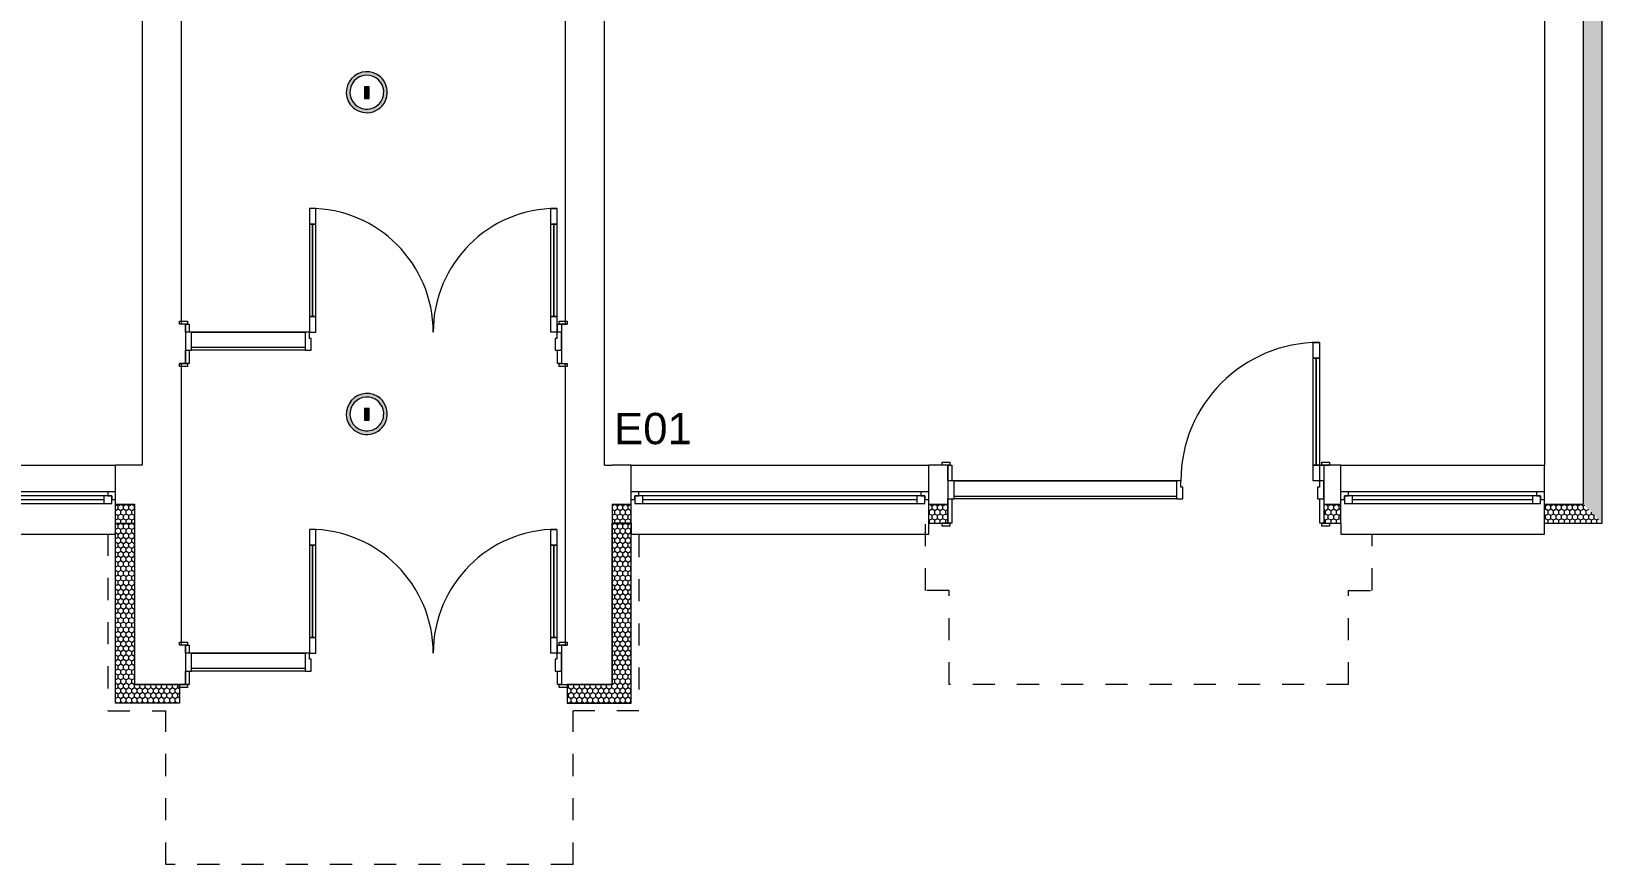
# Model space of a CAD drawing. Header units: millimetres. Extents: x 2791058 to 2855058, y -67651 to -26651.
# Drawn here: x 2827010 to 2837106, y -57723 to -52404 of the extents above; entities that cross this region are included whole.
import ezdxf

# ---------------------------------------------------------------- set-up
doc = ezdxf.new("R2010")
doc.units = ezdxf.units.MM
doc.header["$MEASUREMENT"] = 0
doc.linetypes.add('Dashed', pattern=[282.222223, 141.111112, -141.111112])
doc.layers.add('0_muret e jashtme', color=7, linetype='Continuous')
doc.layers.add('Exterior walls', color=7, linetype='Continuous')
for name, color, linetype, lineweight, true_color in [('0_muret e jashtme_Pen_No__82', 7, 'Continuous', 0, 0xaaaaaa), ('ARCHICAD Doors_Pen_No__82', 7, 'Continuous', 0, 0xaaaaaa), ('ARCHICAD Windows_Pen_No__82', 7, 'Continuous', 0, 0xaaaaaa), ('Shell - Roof_Pen_No__82', 7, 'Continuous', 0, 0xaaaaaa), ('Text blocks_Pen_No__82', 7, 'Continuous', 0, 0xaaaaaa)]:
    doc.layers.add(name, color=color, linetype=linetype, lineweight=lineweight, true_color=true_color)
doc.layers.add('Exterior walls_Pen_No__6', color=5, linetype='Continuous', lineweight=0)
doc.layers.add('Structural - Bearing_Pen_No__6', color=5, linetype='Continuous', lineweight=0)
doc.styles.add('GENERATED_STYLE_1', font='')
doc.styles.get('GENERATED_STYLE_1').set_extended_font_data('Arial')
pattern_1 = [(90, (2247653.822, -76424.967), (-34.6410162, 0), [20, -40]), (90, (2247636.502, -76394.967), (-34.6410162, 0), [20, -40]), (150, (2247653.822, -76404.967), (17.320508, 30), [20, -40]), (150, (2247619.18, -76404.967), (17.320508, 30), [20, -40]), (210, (2247653.822, -76424.967), (-17.320508, 30), [20, -40]), (210, (2247619.18, -76424.967), (-17.320508, 30), [20, -40])]

# ---------------------------------------------------------------- blocks, each defined once
blk = doc.blocks.new('Window 22')
at = {"layer": 'ARCHICAD Windows_Pen_No__82', "color": 253, "linetype": 'Continuous', "lineweight": 0, "true_color": 0xaaaaaa}
for p, q in [((-500, 150), (-500, 220)), ((-500, 220), (500, 220)), ((500, 220), (500, 150)), ((-500, 150), (-500, 30)), ((500, 150), (500, 30)), ((-500, 30), (-500, 0)), ((-500, 0), (-475, 0)), ((-500, 0), (-500, -50)), ((-500, 0), (-500, -50)), ((-475, 25), (-425, 25)), ((-475, -25), (-475, 25)), ((-475, 0), (-475, -25)), ((-425, 25), (425, 25)), ((-425, 25), (-425, -25)), ((-425, 25), (425, 25)), ((-425, 0), (425, 0)), ((425, -25), (425, 25)), ((425, 25), (475, 25)), ((475, 25), (475, -25)), ((475, -25), (475, 0)), ((475, 0), (500, 0)), ((500, 30), (500, 0)), ((500, 0), (500, -50)), ((500, 0), (500, -50)), ((-450, -50), (-500, -50)), ((-500, -50), (-500, -220)), ((-475, -25), (-450, -25)), ((-425, -25), (-475, -25)), ((-450, -25), (-450, -50)), ((450, -50), (-450, -50)), ((425, -25), (-425, -25)), ((475, -25), (425, -25)), ((450, -50), (450, -25)), ((450, -25), (475, -25)), ((500, -50), (450, -50)), ((500, -50), (500, -220)), ((-500, -220), (500, -220))]:
    blk.add_line(p, q, dxfattribs=at)
blk = doc.blocks.new('Wall_4', base_point=(2836666, -45073))
at = {"layer": '0_muret e jashtme_Pen_No__82', "linetype": 'Continuous', "lineweight": 0, "true_color": 0xaaaaaa}
h = blk.add_hatch(dxfattribs=at)
h.set_pattern_fill('Styrofoam_SM_Insulation', color=253, style=0, pattern_type=2)
h.set_pattern_definition(pattern_1)
h.paths.add_polyline_path([(2836916, -45073), (2836916, -49089), (2837036, -49089), (2837036, -45073)])
h = blk.add_hatch(dxfattribs=at)
h.set_pattern_fill('Styrofoam_SM_Insulation', color=253, style=0, pattern_type=2)
h.set_pattern_definition(pattern_1)
h.paths.add_polyline_path([(2836916, -50089), (2836916, -55423), (2837036, -55543), (2837036, -50089)])
at = {"layer": '0_muret e jashtme_Pen_No__82', "color": 253, "linetype": 'Continuous', "lineweight": 0, "true_color": 0xaaaaaa}
for p, q in [((2836916, -49089), (2836916, -45073)), ((2836836, -49089), (2836666, -49089)), ((2836886, -49089), (2836836, -49089)), ((2836916, -49089), (2836886, -49089)), ((2837036, -49089), (2836916, -49089)), ((2836836, -50089), (2836666, -50089)), ((2836886, -50089), (2836836, -50089)), ((2836916, -50089), (2836886, -50089)), ((2836916, -55423), (2836916, -50089)), ((2837036, -50089), (2836916, -50089))]:
    blk.add_line(p, q, dxfattribs=at)
at = {"layer": '0_muret e jashtme_Pen_No__82', "color": 253, "linetype": 'Continuous', "lineweight": 0, "true_color": 0xaaaaaa, "flags": 128}
for points in [[(2836666, -45073), (2836666, -49089)], [(2837036, -45073), (2836666, -45073)], [(2837036, -49089), (2837036, -45073)], [(2836666, -50089), (2836666, -50773)], [(2837036, -55543), (2837036, -50089)], [(2836666, -51023), (2836666, -55173)]]:
    blk.add_lwpolyline(points, dxfattribs=at)
at = {"layer": 'ARCHICAD Windows_Pen_No__82', "color": 253, "linetype": 'Continuous', "lineweight": 0, "true_color": 0xaaaaaa, "zscale": 1000, "rotation": 270}
blk.add_blockref('Window 22', (2836886, -49589), dxfattribs=at)
blk = doc.blocks.new('Wall_13', base_point=(2830416, -55173))
at = {"layer": '0_muret e jashtme_Pen_No__82', "color": 253, "linetype": 'Continuous', "lineweight": 0, "true_color": 0xaaaaaa}
blk.add_line((2830716, -55423), (2830716, -55543), dxfattribs=at)
at = {"layer": '0_muret e jashtme_Pen_No__82', "color": 253, "linetype": 'Continuous', "lineweight": 0, "true_color": 0xaaaaaa, "flags": 128}
for points in [[(2830416, -55173), (2830416, -56323)], [(2830666, -55173), (2830716, -55173)], [(2830716, -56323), (2830716, -55543)]]:
    blk.add_lwpolyline(points, dxfattribs=at)
blk = doc.blocks.new('Wall_14', base_point=(2827966, -55173))
at = {"layer": '0_muret e jashtme_Pen_No__82', "color": 253, "linetype": 'Continuous', "lineweight": 0, "true_color": 0xaaaaaa}
blk.add_line((2827666, -55423), (2827666, -55543), dxfattribs=at)
at = {"layer": '0_muret e jashtme_Pen_No__82', "color": 253, "linetype": 'Continuous', "lineweight": 0, "true_color": 0xaaaaaa, "flags": 128}
for points in [[(2827716, -55173), (2827666, -55173)], [(2827966, -56323), (2827966, -55173)], [(2827666, -55543), (2827666, -56573)], [(2827666, -56573), (2827966, -56573)]]:
    blk.add_lwpolyline(points, dxfattribs=at)
blk = doc.blocks.new('Window 22_4')
at = {"layer": 'ARCHICAD Windows_Pen_No__82', "color": 253, "linetype": 'Continuous', "lineweight": 0, "true_color": 0xaaaaaa}
for p, q in [((-950, 150), (-950, 220)), ((-950, 220), (950, 220)), ((950, 220), (950, 150)), ((-950, 150), (-950, 30)), ((950, 150), (950, 30)), ((-950, 30), (-950, 0)), ((-950, 0), (-925, 0)), ((-950, 0), (-950, -50)), ((-950, 0), (-950, -50)), ((-925, 25), (-875, 25)), ((-925, -25), (-925, 25)), ((-925, 0), (-925, -25)), ((-875, 25), (875, 25)), ((-875, 25), (-875, -25)), ((-875, 25), (875, 25)), ((-875, 0), (875, 0)), ((875, -25), (875, 25)), ((875, 25), (925, 25)), ((925, 25), (925, -25)), ((925, -25), (925, 0)), ((925, 0), (950, 0)), ((950, 30), (950, 0)), ((950, 0), (950, -50)), ((950, 0), (950, -50)), ((-900, -50), (-950, -50)), ((-950, -50), (-950, -220)), ((-925, -25), (-900, -25)), ((-875, -25), (-925, -25)), ((-900, -25), (-900, -50)), ((900, -50), (-900, -50)), ((875, -25), (-875, -25)), ((925, -25), (875, -25)), ((900, -50), (900, -25)), ((900, -25), (925, -25)), ((950, -50), (900, -50)), ((950, -50), (950, -220)), ((-950, -220), (950, -220))]:
    blk.add_line(p, q, dxfattribs=at)
blk = doc.blocks.new('Window 22_5')
at = {"layer": 'ARCHICAD Windows_Pen_No__82', "color": 253, "linetype": 'Continuous', "lineweight": 0, "true_color": 0xaaaaaa}
for p, q in [((-650, 150), (-650, 220)), ((-650, 220), (650, 220)), ((650, 220), (650, 150)), ((-650, 150), (-650, 30)), ((650, 150), (650, 30)), ((-650, 30), (-650, 0)), ((-650, 0), (-625, 0)), ((-650, 0), (-650, -50)), ((-650, 0), (-650, -50)), ((-625, 25), (-575, 25)), ((-625, -25), (-625, 25)), ((-625, 0), (-625, -25)), ((-575, 25), (575, 25)), ((-575, 25), (-575, -25)), ((-575, 25), (575, 25)), ((-575, 0), (575, 0)), ((575, -25), (575, 25)), ((575, 25), (625, 25)), ((625, 25), (625, -25)), ((625, -25), (625, 0)), ((625, 0), (650, 0)), ((650, 30), (650, 0)), ((650, 0), (650, -50)), ((650, 0), (650, -50)), ((-600, -50), (-650, -50)), ((-650, -50), (-650, -220)), ((-625, -25), (-600, -25)), ((-575, -25), (-625, -25)), ((-600, -25), (-600, -50)), ((600, -50), (-600, -50)), ((575, -25), (-575, -25)), ((625, -25), (575, -25)), ((600, -50), (600, -25)), ((600, -25), (625, -25)), ((650, -50), (600, -50)), ((650, -50), (650, -220)), ((-650, -220), (650, -220))]:
    blk.add_line(p, q, dxfattribs=at)
blk = doc.blocks.new('Door with Sidelight on Side 2 22')
at = {"layer": 'ARCHICAD Doors_Pen_No__82', "color": 253, "linetype": 'Continuous', "lineweight": 0, "true_color": 0xaaaaaa}
for p, q in [((1132, 784), (1132, 884)), ((1132, 884), (1172, 884)), ((1172, 884), (1172, 784)), ((1132, 784), (1152, 784)), ((1132, 100), (1132, 784)), ((1172, 784), (1132, 784)), ((1152, 784), (1172, 784)), ((1152, 100), (1152, 784)), ((1152, 784), (1152, 100)), ((1152, 784), (1152, 100)), ((1172, 784), (1172, 100)), ((-1237, 100), (-1237, 119)), ((-1237, 119), (-1187, 119)), ((-1187, 119), (-1187, 100)), ((1187, 119), (1237, 119)), ((1187, 100), (1187, 119)), ((1237, 119), (1237, 100)), ((-1187, 100), (-1237, 100)), ((-1200, 100), (-1237, 100)), ((-1200, 100), (-1237, 100)), ((-1200, 0), (-1200, 100)), ((-1200, 100), (-1175, 100)), ((-1200, 100), (-1200, 0)), ((-1200, 100), (-1200, 0)), ((-1200, 100), (-1200, 0)), ((-1175, 0), (-1200, 0)), ((-1160, 0), (-1200, 0)), ((-1200, 0), (-1200, -115)), ((-1200, 0), (-1200, -115)), ((-1200, 0), (-1200, -115)), ((-1175, 100), (-1175, 0)), ((-1160, 0), (260, 0)), ((-1160, -115), (-1160, 0)), ((-1160, -115), (-1160, 0)), ((260, 0), (-1160, 0)), ((260, 0), (260, -115)), ((288, 0), (260, 0)), ((260, 0), (260, -115)), ((288, -40), (288, 0)), ((1152, 100), (1132, 100)), ((1132, 0), (1132, 100)), ((1132, 100), (1172, 100)), ((1172, 0), (1132, 0)), ((1172, 100), (1152, 100)), ((1172, 100), (1172, 0)), ((1200, 0), (1172, 0)), ((1172, 0), (1172, -40)), ((1175, 0), (1175, 100)), ((1175, 100), (1200, 100)), ((1200, 0), (1175, 0)), ((1237, 100), (1187, 100)), ((1200, 100), (1200, 0)), ((1200, 100), (1200, 0)), ((1200, 100), (1200, 0)), ((1200, 100), (1200, 0)), ((1200, 100), (1237, 100)), ((1200, 100), (1237, 100)), ((1200, -115), (1200, 0)), ((1200, 0), (1200, -115)), ((1200, 0), (1200, -115)), ((-1160, -97), (260, -97)), ((300, -40), (288, -40)), ((300, -115), (300, -40)), ((1172, -40), (1160, -40)), ((1160, -40), (1160, -115)), ((-1200, -270), (-1200, -115)), ((-1200, -115), (-1175, -115)), ((-1200, -115), (-1160, -115)), ((-1200, -115), (-1200, -150)), ((-1200, -115), (-1200, -150)), ((-1200, -150), (-1200, -270)), ((-1200, -150), (-1200, -270)), ((-1175, -115), (-1175, -270)), ((260, -115), (-1160, -115)), ((260, -115), (300, -115)), ((1160, -115), (1200, -115)), ((1175, -270), (1175, -115)), ((1175, -115), (1200, -115)), ((1200, -115), (1200, -270)), ((1200, -115), (1200, -150)), ((1200, -115), (1200, -150)), ((1200, -150), (1200, -270)), ((1200, -150), (1200, -270)), ((-1237, -289), (-1237, -270)), ((-1237, -270), (-1187, -270)), ((-1200, -270), (-1237, -270)), ((-1200, -270), (-1237, -270)), ((-1187, -289), (-1237, -289)), ((-1175, -270), (-1200, -270)), ((-1187, -270), (-1187, -289)), ((1200, -270), (1175, -270)), ((1187, -270), (1237, -270)), ((1187, -289), (1187, -270)), ((1237, -289), (1187, -289)), ((1200, -270), (1237, -270)), ((1200, -270), (1237, -270)), ((1237, -270), (1237, -289))]:
    blk.add_line(p, q, dxfattribs=at)
blk.add_arc((1172, 0), 884, 90, 180, dxfattribs=at)
blk = doc.blocks.new('Wall_15', base_point=(2830416, -55173))
at = {"layer": '0_muret e jashtme_Pen_No__82', "linetype": 'Continuous', "lineweight": 0, "true_color": 0xaaaaaa}
h = blk.add_hatch(dxfattribs=at)
h.set_pattern_fill('Styrofoam_SM_Insulation', color=253, style=0, pattern_type=2)
h.set_pattern_definition(pattern_1)
h.paths.add_polyline_path([(2830836, -55423), (2830716, -55423), (2830716, -55543), (2830836, -55543)])
h = blk.add_hatch(dxfattribs=at)
h.set_pattern_fill('Styrofoam_SM_Insulation', color=253, style=0, pattern_type=2)
h.set_pattern_definition(pattern_1)
h.paths.add_polyline_path([(2832736, -55543), (2832858, -55543), (2832858, -55423), (2832736, -55423)])
h = blk.add_hatch(dxfattribs=at)
h.set_pattern_fill('Styrofoam_SM_Insulation', color=253, style=0, pattern_type=2)
h.set_pattern_definition(pattern_1)
h.paths.add_polyline_path([(2835366, -55423), (2835258, -55423), (2835258, -55543), (2835366, -55543)])
h = blk.add_hatch(dxfattribs=at)
h.set_pattern_fill('Styrofoam_SM_Insulation', color=253, style=0, pattern_type=2)
h.set_pattern_definition(pattern_1)
h.paths.add_polyline_path([(2836666, -55423), (2836666, -55543), (2837036, -55543), (2836916, -55423)])
at = {"layer": '0_muret e jashtme_Pen_No__82', "color": 253, "linetype": 'Continuous', "lineweight": 0, "true_color": 0xaaaaaa}
for p, q in [((2830836, -55343), (2830836, -55173)), ((2832736, -55343), (2832736, -55173)), ((2832858, -55173), (2832821, -55173)), ((2832858, -55173), (2832858, -55273)), ((2832858, -55173), (2832858, -55273)), ((2835258, -55173), (2835295, -55173)), ((2835258, -55173), (2835258, -55273)), ((2835258, -55173), (2835258, -55273)), ((2835366, -55343), (2835366, -55173)), ((2836666, -55343), (2836666, -55173)), ((2832858, -55273), (2832858, -55388)), ((2835258, -55273), (2835258, -55388)), ((2830716, -55423), (2830716, -55543)), ((2830716, -55423), (2830836, -55423)), ((2830836, -55393), (2830836, -55343)), ((2830836, -55423), (2830836, -55393)), ((2830836, -55543), (2830836, -55423)), ((2832736, -55393), (2832736, -55343)), ((2832736, -55423), (2832736, -55393)), ((2832736, -55423), (2832858, -55423)), ((2832736, -55543), (2832736, -55423)), ((2832858, -55388), (2832858, -55423)), ((2832858, -55423), (2832858, -55543)), ((2835258, -55388), (2835258, -55423)), ((2835258, -55423), (2835366, -55423)), ((2835258, -55423), (2835258, -55543)), ((2835366, -55393), (2835366, -55343)), ((2835366, -55423), (2835366, -55393)), ((2835366, -55543), (2835366, -55423)), ((2836666, -55393), (2836666, -55343)), ((2836666, -55423), (2836666, -55393)), ((2836666, -55423), (2836916, -55423)), ((2836666, -55543), (2836666, -55423)), ((2832858, -55543), (2832821, -55543)), ((2835258, -55543), (2835295, -55543))]:
    blk.add_line(p, q, dxfattribs=at)
at = {"layer": '0_muret e jashtme_Pen_No__82', "color": 253, "linetype": 'Continuous', "lineweight": 0, "true_color": 0xaaaaaa, "flags": 128}
for points in [[(2830836, -55173), (2830716, -55173)], [(2832858, -55173), (2832736, -55173)], [(2835366, -55173), (2835258, -55173)], [(2830716, -55543), (2830836, -55543)], [(2832736, -55543), (2832858, -55543)], [(2835258, -55543), (2835366, -55543)], [(2836666, -55543), (2837036, -55543)]]:
    blk.add_lwpolyline(points, dxfattribs=at)
at = {"layer": 'ARCHICAD Doors_Pen_No__82', "color": 253, "linetype": 'Continuous', "lineweight": 0, "true_color": 0xaaaaaa, "zscale": 1000}
blk.add_blockref('Door with Sidelight on Side 2 22', (2834058, -55273), dxfattribs=at)
at = {"layer": 'ARCHICAD Windows_Pen_No__82', "color": 253, "linetype": 'Continuous', "lineweight": 0, "true_color": 0xaaaaaa, "xscale": -1, "zscale": 1000, "rotation": 180}
for name, p in [('Window 22_4', (2831786, -55393)), ('Window 22_5', (2836016, -55393))]:
    blk.add_blockref(name, p, dxfattribs=at)
blk = doc.blocks.new('Double Door with Sidelight 22')
at = {"layer": 'ARCHICAD Doors_Pen_No__82', "color": 253, "linetype": 'Continuous', "lineweight": 0, "true_color": 0xaaaaaa}
for p, q in [((-408, 790), (-408, 690)), ((-368, 790), (-408, 790)), ((-368, 690), (-368, 790)), ((1132, 690), (1132, 790)), ((1132, 790), (1172, 790)), ((1172, 790), (1172, 690)), ((-408, 690), (-408, 100)), ((-388, 690), (-408, 690)), ((-408, 690), (-368, 690)), ((-388, 100), (-388, 690)), ((-388, 690), (-388, 100)), ((-368, 690), (-388, 690)), ((-388, 690), (-388, 100)), ((-368, 100), (-368, 690)), ((1132, 690), (1152, 690)), ((1132, 100), (1132, 690)), ((1172, 690), (1132, 690)), ((1152, 690), (1172, 690)), ((1152, 100), (1152, 690)), ((1152, 690), (1152, 100)), ((1152, 690), (1152, 100)), ((1172, 690), (1172, 100)), ((-1237, 50), (-1237, 69)), ((-1237, 69), (-1187, 69)), ((-1187, 50), (-1237, 50)), ((-1200, 50), (-1237, 50)), ((-1200, 50), (-1237, 50)), ((-1200, 0), (-1200, 50)), ((-1200, 50), (-1175, 50)), ((-1200, 50), (-1200, 0)), ((-1200, 50), (-1200, 0)), ((-1200, 50), (-1200, 0)), ((-1175, 0), (-1200, 0)), ((-1160, 0), (-1200, 0)), ((-1200, 0), (-1200, -115)), ((-1200, 0), (-1200, -115)), ((-1200, 0), (-1200, -115)), ((-1187, 69), (-1187, 50)), ((-1175, 50), (-1175, 0)), ((-1160, 0), (-436, 0)), ((-1160, -115), (-1160, 0)), ((-1160, -115), (-1160, 0)), ((-436, 0), (-1160, 0)), ((-436, 0), (-436, -115)), ((-408, 0), (-436, 0)), ((-436, 0), (-436, -115)), ((-408, 100), (-388, 100)), ((-368, 100), (-408, 100)), ((-408, 100), (-408, 0)), ((-408, -40), (-408, 0)), ((-408, 0), (-368, 0)), ((-388, 100), (-368, 100)), ((-368, 0), (-368, 100)), ((1152, 100), (1132, 100)), ((1132, 0), (1132, 100)), ((1132, 100), (1172, 100)), ((1172, 0), (1132, 0)), ((1172, 100), (1152, 100)), ((1172, 100), (1172, 0)), ((1200, 0), (1172, 0)), ((1172, 0), (1172, -40)), ((1175, 0), (1175, 50)), ((1175, 50), (1200, 50)), ((1200, 0), (1175, 0)), ((1187, 69), (1237, 69)), ((1187, 50), (1187, 69)), ((1237, 50), (1187, 50)), ((1200, 50), (1200, 0)), ((1200, 50), (1200, 0)), ((1200, 50), (1200, 0)), ((1200, 50), (1200, 0)), ((1200, 50), (1237, 50)), ((1200, 50), (1237, 50)), ((1200, -115), (1200, 0)), ((1200, 0), (1200, -115)), ((1200, 0), (1200, -115)), ((1237, 69), (1237, 50)), ((-1160, -97), (-436, -97)), ((-396, -40), (-408, -40)), ((-396, -115), (-396, -40)), ((1172, -40), (1160, -40)), ((1160, -40), (1160, -115)), ((-1237, -219), (-1237, -200)), ((-1237, -200), (-1187, -200)), ((-1200, -200), (-1237, -200)), ((-1200, -200), (-1237, -200)), ((-1200, -200), (-1200, -115)), ((-1200, -115), (-1175, -115)), ((-1200, -115), (-1160, -115)), ((-1200, -115), (-1200, -200)), ((-1200, -115), (-1200, -200)), ((-1175, -200), (-1200, -200)), ((-1187, -200), (-1187, -219)), ((-1175, -115), (-1175, -200)), ((-436, -115), (-1160, -115)), ((-436, -115), (-396, -115)), ((1160, -115), (1200, -115)), ((1175, -200), (1175, -115)), ((1175, -115), (1200, -115)), ((1200, -200), (1175, -200)), ((1187, -200), (1237, -200)), ((1187, -219), (1187, -200)), ((1200, -115), (1200, -200)), ((1200, -115), (1200, -200)), ((1200, -115), (1200, -200)), ((1200, -200), (1237, -200)), ((1200, -200), (1237, -200)), ((1237, -200), (1237, -219)), ((-1187, -219), (-1237, -219)), ((1237, -219), (1187, -219))]:
    blk.add_line(p, q, dxfattribs=at)
for centre, start, end in [((-408, 0), 0, 90), ((1172, 0), 90, 180)]:
    blk.add_arc(centre, 790, start, end, dxfattribs=at)
blk = doc.blocks.new('Wall_16', base_point=(2830716, -56323))
at = {"layer": '0_muret e jashtme_Pen_No__82', "color": 253, "linetype": 'Continuous', "lineweight": 0, "true_color": 0xaaaaaa}
for p, q in [((2827991, -56323), (2827954, -56323)), ((2827991, -56323), (2827991, -56373)), ((2827991, -56323), (2827991, -56373)), ((2830391, -56323), (2830428, -56323)), ((2830391, -56323), (2830391, -56373)), ((2830391, -56323), (2830391, -56373)), ((2827991, -56373), (2827991, -56488)), ((2830391, -56373), (2830391, -56488)), ((2827991, -56488), (2827991, -56573)), ((2830391, -56488), (2830391, -56573)), ((2827991, -56573), (2827954, -56573)), ((2830391, -56573), (2830428, -56573))]:
    blk.add_line(p, q, dxfattribs=at)
at = {"layer": '0_muret e jashtme_Pen_No__82', "color": 253, "linetype": 'Continuous', "lineweight": 0, "true_color": 0xaaaaaa, "flags": 128}
for points in [[(2827991, -56323), (2827966, -56323)], [(2830416, -56323), (2830391, -56323)], [(2830716, -56573), (2830716, -56323)], [(2827966, -56573), (2827991, -56573)], [(2830391, -56573), (2830416, -56573)]]:
    blk.add_lwpolyline(points, dxfattribs=at)
at = {"layer": 'ARCHICAD Doors_Pen_No__82', "color": 253, "linetype": 'Continuous', "lineweight": 0, "true_color": 0xaaaaaa, "zscale": 1000}
blk.add_blockref('Double Door with Sidelight 22', (2829191, -56373), dxfattribs=at)
blk = doc.blocks.new('Wall_17', base_point=(2827966, -54523))
at = {"layer": '0_muret e jashtme_Pen_No__82', "color": 253, "linetype": 'Continuous', "lineweight": 0, "true_color": 0xaaaaaa}
for p, q in [((2827991, -54273), (2827954, -54273)), ((2827991, -54273), (2827991, -54323)), ((2827991, -54273), (2827991, -54323)), ((2830391, -54273), (2830428, -54273)), ((2830391, -54273), (2830391, -54323)), ((2830391, -54273), (2830391, -54323)), ((2827991, -54323), (2827991, -54438)), ((2830391, -54323), (2830391, -54438)), ((2827991, -54523), (2827954, -54523)), ((2827991, -54438), (2827991, -54523)), ((2830391, -54438), (2830391, -54523)), ((2830391, -54523), (2830428, -54523))]:
    blk.add_line(p, q, dxfattribs=at)
at = {"layer": '0_muret e jashtme_Pen_No__82', "color": 253, "linetype": 'Continuous', "lineweight": 0, "true_color": 0xaaaaaa, "flags": 128}
for points in [[(2827991, -54273), (2827966, -54273)], [(2830416, -54273), (2830391, -54273)], [(2827966, -54523), (2827991, -54523)], [(2830391, -54523), (2830416, -54523)]]:
    blk.add_lwpolyline(points, dxfattribs=at)
at = {"layer": 'ARCHICAD Doors_Pen_No__82', "color": 253, "linetype": 'Continuous', "lineweight": 0, "true_color": 0xaaaaaa, "zscale": 1000}
blk.add_blockref('Double Door with Sidelight 22', (2829191, -54323), dxfattribs=at)
blk = doc.blocks.new('Wall_18', base_point=(2827966, -55173))
at = {"layer": '0_muret e jashtme_Pen_No__82', "color": 253, "linetype": 'Continuous', "lineweight": 0, "true_color": 0xaaaaaa, "flags": 128}
for points in [[(2827716, -48973), (2827716, -50673)], [(2827966, -54273), (2827966, -48973)], [(2827716, -50923), (2827716, -55173)], [(2827966, -55173), (2827966, -54523)]]:
    blk.add_lwpolyline(points, dxfattribs=at)
blk = doc.blocks.new('Wall_19', base_point=(2830416, -55173))
at = {"layer": '0_muret e jashtme_Pen_No__82', "color": 253, "linetype": 'Continuous', "lineweight": 0, "true_color": 0xaaaaaa, "flags": 128}
for points in [[(2830416, -48973), (2830416, -54273)], [(2830666, -50773), (2830666, -48973)], [(2830666, -55173), (2830666, -51023)], [(2830416, -54523), (2830416, -55173)]]:
    blk.add_lwpolyline(points, dxfattribs=at)
blk = doc.blocks.new('Wall_35', base_point=(2821666, -55173))
at = {"layer": '0_muret e jashtme_Pen_No__82', "linetype": 'Continuous', "lineweight": 0, "true_color": 0xaaaaaa}
h = blk.add_hatch(dxfattribs=at)
h.set_pattern_fill('Styrofoam_SM_Insulation', color=253, style=0, pattern_type=2)
h.set_pattern_definition(pattern_1)
h.paths.add_polyline_path([(2821296, -55543), (2821416, -55543), (2821416, -55423)])
h = blk.add_hatch(dxfattribs=at)
h.set_pattern_fill('Styrofoam_SM_Insulation', color=253, style=0, pattern_type=2)
h.set_pattern_definition(pattern_1)
h.paths.add_polyline_path([(2821296, -55423), (2821296, -55543), (2821416, -55423)])
h = blk.add_hatch(dxfattribs=at)
h.set_pattern_fill('Styrofoam_SM_Insulation', color=253, style=0, pattern_type=2)
h.set_pattern_definition(pattern_1)
h.paths.add_polyline_path([(2821416, -55543), (2821666, -55543), (2821666, -55423), (2821416, -55423)])
h = blk.add_hatch(dxfattribs=at)
h.set_pattern_fill('Styrofoam_SM_Insulation', color=253, style=0, pattern_type=2)
h.set_pattern_definition(pattern_1)
h.paths.add_polyline_path([(2822966, -55543), (2823110, -55543), (2823110, -55423), (2822966, -55423)])
h = blk.add_hatch(dxfattribs=at)
h.set_pattern_fill('Styrofoam_SM_Insulation', color=253, style=0, pattern_type=2)
h.set_pattern_definition(pattern_1)
h.paths.add_polyline_path([(2825510, -55423), (2825510, -55543), (2825646, -55543), (2825646, -55423)])
h = blk.add_hatch(dxfattribs=at)
h.set_pattern_fill('Styrofoam_SM_Insulation', color=253, style=0, pattern_type=2)
h.set_pattern_definition(pattern_1)
h.paths.add_polyline_path([(2827546, -55423), (2827546, -55543), (2827666, -55543), (2827666, -55423)])
at = {"layer": '0_muret e jashtme_Pen_No__82', "color": 253, "linetype": 'Continuous', "lineweight": 0, "true_color": 0xaaaaaa}
for p, q in [((2821416, -55173), (2821416, -55423)), ((2821666, -55343), (2821666, -55173)), ((2822966, -55343), (2822966, -55173)), ((2823110, -55173), (2823073, -55173)), ((2823110, -55173), (2823110, -55273)), ((2823110, -55173), (2823110, -55273)), ((2825510, -55173), (2825547, -55173)), ((2825510, -55173), (2825510, -55273)), ((2825510, -55173), (2825510, -55273)), ((2825646, -55343), (2825646, -55173)), ((2827546, -55343), (2827546, -55173)), ((2823110, -55273), (2823110, -55388)), ((2825510, -55273), (2825510, -55388)), ((2821416, -55423), (2821666, -55423)), ((2821666, -55393), (2821666, -55343)), ((2821666, -55423), (2821666, -55393)), ((2821666, -55543), (2821666, -55423)), ((2822966, -55393), (2822966, -55343)), ((2822966, -55423), (2822966, -55393)), ((2822966, -55423), (2823110, -55423)), ((2822966, -55543), (2822966, -55423)), ((2823110, -55388), (2823110, -55423)), ((2823110, -55423), (2823110, -55543)), ((2825510, -55388), (2825510, -55423)), ((2825510, -55423), (2825646, -55423)), ((2825510, -55423), (2825510, -55543)), ((2825646, -55393), (2825646, -55343)), ((2825646, -55423), (2825646, -55393)), ((2825646, -55543), (2825646, -55423)), ((2827546, -55393), (2827546, -55343)), ((2827546, -55423), (2827546, -55393)), ((2827546, -55423), (2827666, -55423)), ((2827546, -55543), (2827546, -55423)), ((2827666, -55423), (2827666, -55543)), ((2823110, -55543), (2823073, -55543)), ((2825510, -55543), (2825547, -55543))]:
    blk.add_line(p, q, dxfattribs=at)
at = {"layer": '0_muret e jashtme_Pen_No__82', "color": 253, "linetype": 'Continuous', "lineweight": 0, "true_color": 0xaaaaaa, "flags": 128}
for points in [[(2823110, -55173), (2822966, -55173)], [(2825646, -55173), (2825510, -55173)], [(2827666, -55173), (2827546, -55173)], [(2821296, -55543), (2821296, -55423)], [(2821296, -55543), (2821666, -55543)], [(2822966, -55543), (2823110, -55543)], [(2825510, -55543), (2825646, -55543)], [(2827546, -55543), (2827666, -55543)]]:
    blk.add_lwpolyline(points, dxfattribs=at)
at = {"layer": 'ARCHICAD Doors_Pen_No__82', "color": 253, "linetype": 'Continuous', "lineweight": 0, "true_color": 0xaaaaaa, "xscale": -1, "zscale": 1000}
blk.add_blockref('Door with Sidelight on Side 2 22', (2824310, -55273), dxfattribs=at)
at = {"layer": 'ARCHICAD Windows_Pen_No__82', "color": 253, "linetype": 'Continuous', "lineweight": 0, "true_color": 0xaaaaaa, "zscale": 1000, "rotation": 180}
blk.add_blockref('Window 22_5', (2822316, -55393), dxfattribs=at)
at = {"layer": 'ARCHICAD Windows_Pen_No__82', "color": 253, "linetype": 'Continuous', "lineweight": 0, "true_color": 0xaaaaaa, "xscale": -1, "zscale": 1000, "rotation": 180}
blk.add_blockref('Window 22_4', (2826596, -55393), dxfattribs=at)
blk = doc.blocks.new('Wall_60', base_point=(2829062, -52889))
at = {"layer": 'Exterior walls_Pen_No__6', "linetype": 'Continuous', "lineweight": 0}
blk.add_hatch(color=5, dxfattribs=at).paths.add_polyline_path([(2829062, -52889, 1), (2829236, -52693), (2829221, -52710, -1), (2829077, -52872)])
at = {"layer": 'Exterior walls_Pen_No__6', "color": 5, "linetype": 'Continuous', "lineweight": 0}
for radius in [131, 108]:
    blk.add_arc((2829149, -52791), radius, 228.3274, 48.3274, dxfattribs=at)
blk = doc.blocks.new('Wall_61', base_point=(2829236, -52693))
at = {"layer": 'Exterior walls_Pen_No__6', "linetype": 'Continuous', "lineweight": 0}
blk.add_hatch(color=5, dxfattribs=at).paths.add_polyline_path([(2829236, -52693, 1), (2829062, -52889), (2829077, -52872, -1), (2829221, -52710)])
at = {"layer": 'Exterior walls_Pen_No__6', "color": 5, "linetype": 'Continuous', "lineweight": 0}
for radius in [131, 108]:
    blk.add_arc((2829149, -52791), radius, 48.3274, 228.3274, dxfattribs=at)
blk = doc.blocks.new('Wall_64', base_point=(2829062, -54944))
at = {"layer": 'Exterior walls_Pen_No__6', "linetype": 'Continuous', "lineweight": 0}
blk.add_hatch(color=5, dxfattribs=at).paths.add_polyline_path([(2829062, -54944, 1), (2829236, -54748), (2829221, -54765, -1), (2829077, -54927)])
at = {"layer": 'Exterior walls_Pen_No__6', "color": 5, "linetype": 'Continuous', "lineweight": 0}
for radius in [131, 108]:
    blk.add_arc((2829149, -54846), radius, 228.3274, 48.3274, dxfattribs=at)
blk = doc.blocks.new('Wall_65', base_point=(2829236, -54748))
at = {"layer": 'Exterior walls_Pen_No__6', "linetype": 'Continuous', "lineweight": 0}
blk.add_hatch(color=5, dxfattribs=at).paths.add_polyline_path([(2829236, -54748, 1), (2829062, -54944), (2829077, -54927, -1), (2829221, -54765)])
at = {"layer": 'Exterior walls_Pen_No__6', "color": 5, "linetype": 'Continuous', "lineweight": 0}
for radius in [131, 108]:
    blk.add_arc((2829149, -54846), radius, 48.3274, 228.3274, dxfattribs=at)

msp = doc.modelspace()

# ---------------------------------------------------------------- hatches: boundary and pattern name
at = {"layer": '0_muret e jashtme_Pen_No__82', "linetype": 'Continuous', "lineweight": 0, "true_color": 0xaaaaaa}
h = msp.add_hatch(dxfattribs=at)
h.set_pattern_fill('Styrofoam_SM_Insulation', color=253, style=0, pattern_type=2)
h.set_pattern_definition(pattern_1)
h.paths.add_polyline_path([(2827546, -55543), (2827666, -55543), (2827666, -56573), (2827954, -56573), (2827954, -56693), (2827546, -56693), (2827546, -55613)])
h = msp.add_hatch(dxfattribs=at)
h.set_pattern_fill('Styrofoam_SM_Insulation', color=253, style=0, pattern_type=2)
h.set_pattern_definition(pattern_1)
h.paths.add_polyline_path([(2830716, -56573), (2830428, -56573), (2830428, -56693), (2830836, -56693), (2830836, -55543), (2830775, -55543), (2830716, -55543)])
at = {"layer": 'Structural - Bearing_Pen_No__6', "linetype": 'Continuous', "lineweight": 0}
for points in [[(2829164, -52831), (2829164, -52757), (2829135, -52757), (2829135, -52831)], [(2829155, -52823), (2829155, -52763), (2829141, -52763), (2829141, -52823)], [(2829164, -54886), (2829164, -54812), (2829135, -54812), (2829135, -54886)], [(2829155, -54878), (2829155, -54818), (2829141, -54818), (2829141, -54878)]]:
    msp.add_hatch(color=5, dxfattribs=at).paths.add_polyline_path(points)

# ---------------------------------------------------------------- linework, layer by layer
at = {"layer": '0_muret e jashtme_Pen_No__82', "color": 253, "linetype": 'Continuous', "lineweight": 0, "true_color": 0xaaaaaa, "flags": 128}
for points in [[(2827546, -55543), (2827666, -55543), (2827666, -56573), (2827954, -56573), (2827954, -56693), (2827546, -56693), (2827546, -55613)], [(2830716, -56573), (2830428, -56573), (2830428, -56693), (2830836, -56693), (2830836, -55543), (2830775, -55543), (2830716, -55543)]]:
    msp.add_lwpolyline(points, close=True, dxfattribs=at)
at = {"layer": 'Shell - Roof_Pen_No__82', "color": 253, "linetype": 'Dashed', "lineweight": 0, "true_color": 0xaaaaaa}
for p, q in [((2827496, -55611), (2827496, -56743)), ((2830886, -55619), (2830886, -56743)), ((2832716, -55973), (2832716, -55543)), ((2835566, -55973), (2835566, -55613)), ((2832866, -55973), (2832716, -55973)), ((2832866, -56573), (2832866, -55973)), ((2835416, -56573), (2835416, -55973)), ((2835416, -55973), (2835566, -55973)), ((2835416, -56573), (2832866, -56573)), ((2827496, -56743), (2827866, -56743)), ((2827866, -57723), (2827866, -56743)), ((2830466, -57723), (2830466, -56743)), ((2830886, -56743), (2830466, -56743)), ((2830466, -57723), (2827866, -57723))]:
    msp.add_line(p, q, dxfattribs=at)
at = {"layer": 'Shell - Roof_Pen_No__82', "color": 253, "linetype": 'Continuous', "lineweight": 0, "true_color": 0xaaaaaa}
for p, q in [((2827991, -56573), (2827666, -56573)), ((2830416, -56573), (2830716, -56573))]:
    msp.add_line(p, q, dxfattribs=at)
at = {"layer": 'Structural - Bearing_Pen_No__6', "color": 5, "linetype": 'Continuous', "lineweight": 0, "flags": 128}
for points in [[(2829164, -52831), (2829164, -52757), (2829135, -52757), (2829135, -52831)], [(2829155, -52823), (2829155, -52763), (2829141, -52763), (2829141, -52823)], [(2829164, -54886), (2829164, -54812), (2829135, -54812), (2829135, -54886)], [(2829155, -54878), (2829155, -54818), (2829141, -54818), (2829141, -54878)]]:
    msp.add_lwpolyline(points, close=True, dxfattribs=at)

# ---------------------------------------------------------------- block references
at = {"layer": '0_muret e jashtme', "color": 7, "lineweight": 0}
for name, p in [('Wall_4', (2836666, -45073)), ('Wall_18', (2827966, -55173)), ('Wall_19', (2830416, -55173)), ('Wall_17', (2827966, -54523)), ('Wall_35', (2821666, -55173)), ('Wall_15', (2830416, -55173)), ('Wall_14', (2827966, -55173)), ('Wall_13', (2830416, -55173)), ('Wall_16', (2830716, -56323))]:
    msp.add_blockref(name, p, dxfattribs=at)
at = {"layer": 'Exterior walls', "color": 5, "lineweight": 0}
for name, p in [('Wall_61', (2829236, -52693)), ('Wall_60', (2829062, -52889)), ('Wall_65', (2829236, -54748)), ('Wall_64', (2829062, -54944))]:
    msp.add_blockref(name, p, dxfattribs=at)

# ---------------------------------------------------------------- texts
at = {"layer": 'Text blocks_Pen_No__82', "color": 253, "linetype": 'Continuous', "lineweight": 0, "true_color": 0xaaaaaa, "insert": (2830727, -54839), "char_height": 200, "attachment_point": 1, "style": 'GENERATED_STYLE_1'}
msp.add_mtext('\\A1;{\\pql;\\fArial|b0|i0|c0|p34;E\\fArial|b0|i0|c0|p34;01}', dxfattribs=at)

doc.saveas('drawing.dxf')
